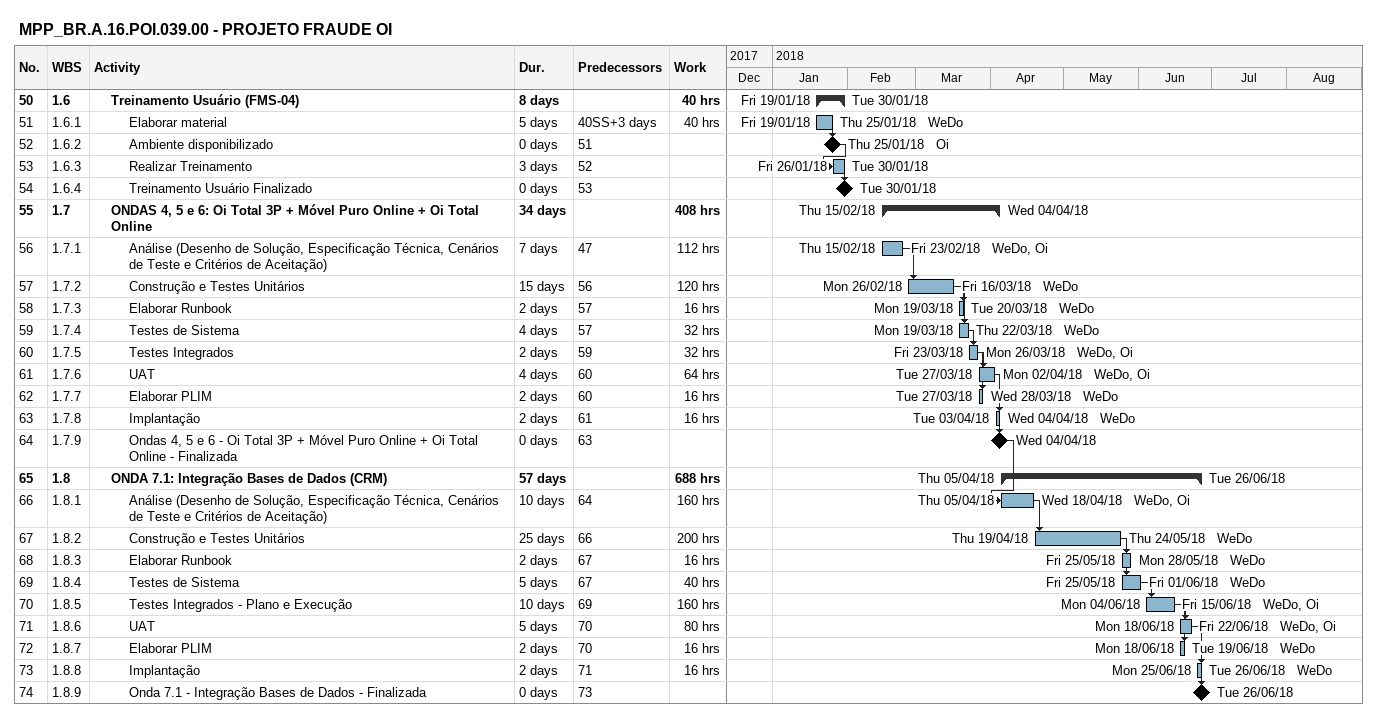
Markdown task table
MPP_BR.A.16.POI.039.00 - PROJETO FRAUDE OI

| ID | WBS | Task | Duration | Start | Finish | Predecessors | Resources | Work (h) |
|---|---|---|---|---|---|---|---|---|
| 50 | 1.6 | **Treinamento Usuário (FMS-04)** | 8d | 2018-01-19 | 2018-01-30 |  |  | 40 |
| 51 | 1.6.1 | Elaborar material | 5d | 2018-01-19 | 2018-01-25 | 40SS+3d | WeDo | 40 |
| 52 | 1.6.2 | Ambiente disponibilizado | 0d | 2018-01-25 | 2018-01-25 | 51 | Oi |  |
| 53 | 1.6.3 | Realizar Treinamento | 3d | 2018-01-26 | 2018-01-30 | 52 |  |  |
| 54 | 1.6.4 | Treinamento Usuário Finalizado | 0d | 2018-01-30 | 2018-01-30 | 53 |  |  |
| 55 | 1.7 | **ONDAS 4, 5 e 6: Oi Total 3P + Móvel Puro Online + Oi Total Online** | 34d | 2018-02-15 | 2018-04-04 |  |  | 408 |
| 56 | 1.7.1 | Análise (Desenho de Solução, Especificação Técnica, Cenários de Teste e Critérios de Aceitação) | 7d | 2018-02-15 | 2018-02-23 | 47 | WeDo, Oi | 112 |
| 57 | 1.7.2 | Construção e Testes Unitários | 15d | 2018-02-26 | 2018-03-16 | 56 | WeDo | 120 |
| 58 | 1.7.3 | Elaborar Runbook | 2d | 2018-03-19 | 2018-03-20 | 57 | WeDo | 16 |
| 59 | 1.7.4 | Testes de Sistema | 4d | 2018-03-19 | 2018-03-22 | 57 | WeDo | 32 |
| 60 | 1.7.5 | Testes Integrados | 2d | 2018-03-23 | 2018-03-26 | 59 | WeDo, Oi | 32 |
| 61 | 1.7.6 | UAT | 4d | 2018-03-27 | 2018-04-02 | 60 | WeDo, Oi | 64 |
| 62 | 1.7.7 | Elaborar PLIM | 2d | 2018-03-27 | 2018-03-28 | 60 | WeDo | 16 |
| 63 | 1.7.8 | Implantação | 2d | 2018-04-03 | 2018-04-04 | 61 | WeDo | 16 |
| 64 | 1.7.9 | Ondas 4, 5 e 6 - Oi Total 3P + Móvel Puro Online + Oi Total Online - Finalizada | 0d | 2018-04-04 | 2018-04-04 | 63 |  |  |
| 65 | 1.8 | **ONDA 7.1: Integração Bases de Dados (CRM)** | 57d | 2018-04-05 | 2018-06-26 |  |  | 688 |
| 66 | 1.8.1 | Análise (Desenho de Solução, Especificação Técnica, Cenários de Teste e Critérios de Aceitação) | 10d | 2018-04-05 | 2018-04-18 | 64 | WeDo, Oi | 160 |
| 67 | 1.8.2 | Construção e Testes Unitários | 25d | 2018-04-19 | 2018-05-24 | 66 | WeDo | 200 |
| 68 | 1.8.3 | Elaborar Runbook | 2d | 2018-05-25 | 2018-05-28 | 67 | WeDo | 16 |
| 69 | 1.8.4 | Testes de Sistema | 5d | 2018-05-25 | 2018-06-01 | 67 | WeDo | 40 |
| 70 | 1.8.5 | Testes Integrados - Plano e Execução | 10d | 2018-06-04 | 2018-06-15 | 69 | WeDo, Oi | 160 |
| 71 | 1.8.6 | UAT | 5d | 2018-06-18 | 2018-06-22 | 70 | WeDo, Oi | 80 |
| 72 | 1.8.7 | Elaborar PLIM | 2d | 2018-06-18 | 2018-06-19 | 70 | WeDo | 16 |
| 73 | 1.8.8 | Implantação | 2d | 2018-06-25 | 2018-06-26 | 71 | WeDo | 16 |
| 74 | 1.8.9 | Onda 7.1 - Integração Bases de Dados - Finalizada | 0d | 2018-06-26 | 2018-06-26 | 73 |  |  |
